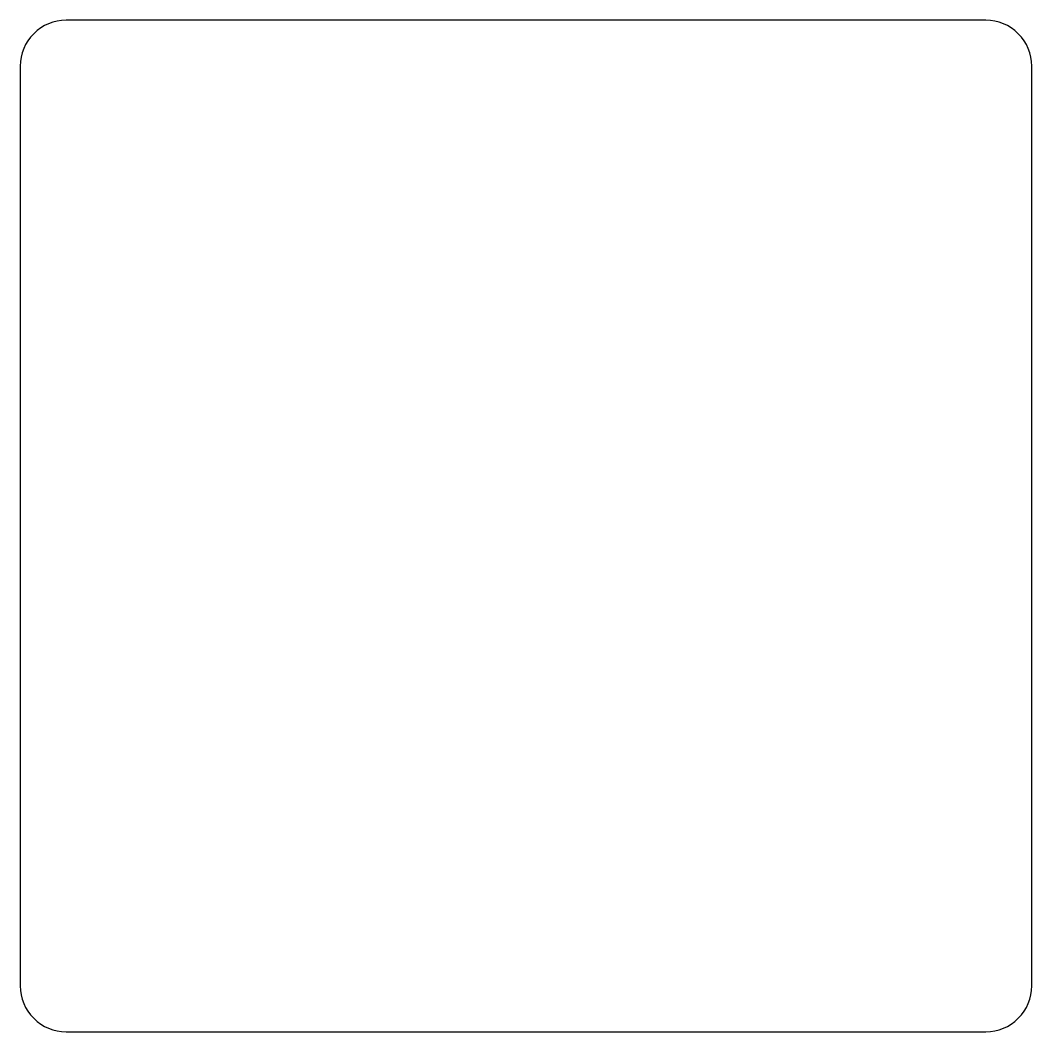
# Model space of a CAD drawing. Header units: millimetres. Extents: x -11 to 11, y -11 to 11.
import ezdxf

# ---------------------------------------------------------------- set-up
doc = ezdxf.new("R2010")
doc.units = ezdxf.units.MM
doc.layers.get('0').update_dxf_attribs({"linetype": 'CONTINUOUS'})

msp = doc.modelspace()

# ---------------------------------------------------------------- linework, layer by layer
msp.add_lwpolyline([(-10, -11), (10, -11, 0.414214), (11, -10), (11, 10, 0.414214), (10, 11), (-10, 11, 0.414214), (-11, 10), (-11, -10, 0.414214)], format="xyb", close=True)

doc.saveas('drawing.dxf')
